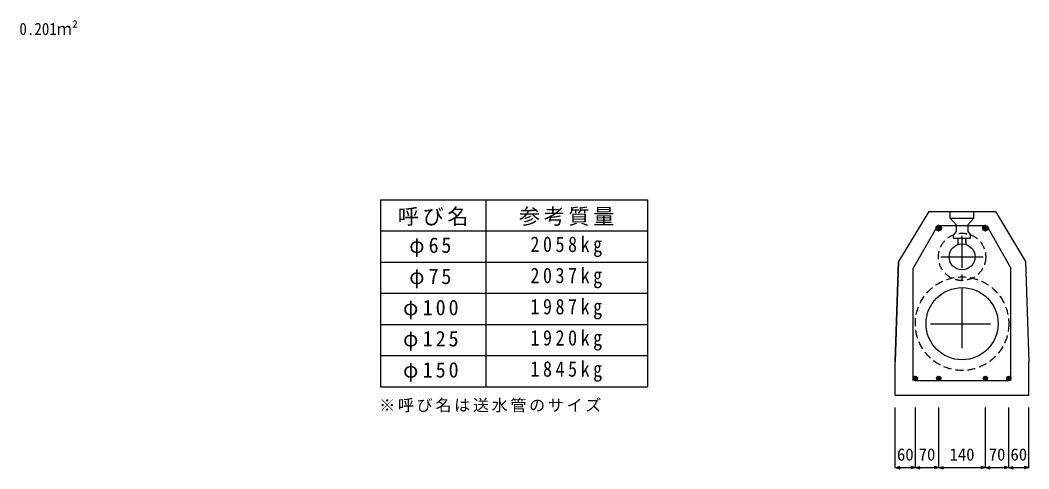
# Model space of a CAD drawing. Units: millimetres, scale not verified, with parts at other scales. Extents: x -2095 to 4782, y -3105 to 1486.
# Drawn here: x 2515 to 4782, y 262 to 1270 of the extents above; entities that cross this region are included whole.
import ezdxf
from ezdxf.enums import TextEntityAlignment as Align

# ---------------------------------------------------------------- set-up
doc = ezdxf.new("R2010")
doc.units = ezdxf.units.MM
doc.header["$LTSCALE"] = 15
for name, pattern in [('CHAIN1', [8, 5, -1, 1, -1]), ('CHAIN2', [12, 9, -1, 1, -1]), ('DASHED1', [1.8, 1.2, -0.6])]:
    doc.linetypes.add(name, pattern=pattern)
for name, color, linetype in [('0-1', 3, 'Continuous'), ('0-2_パイプ', 7, 'Continuous'), ('0-3', 2, 'Continuous'), ('0-4_ノズル', 7, 'Continuous'), ('0-F', 7, 'Continuous'), ('2-0_外寸', 7, 'Continuous')]:
    doc.layers.add(name, color=color, linetype=linetype)
doc.styles.add('ＭＳ ゴシック', font='')
doc.styles.get('ＭＳ ゴシック').set_extended_font_data('MS Gothic')

msp = doc.modelspace()

# ---------------------------------------------------------------- linework, layer by layer
at = {"layer": '0-1'}
for p, q in [((4556.98, 840.03), (4489.48, 727.53)), ((4556.98, 840.03), (4489.48, 727.53)), ((4556.98, 840.03), (4706.98, 840.03)), ((4556.98, 840.03), (4706.98, 840.03)), ((4706.98, 840.03), (4774.48, 727.53)), ((4481.98, 502.53), (4489.48, 727.53)), ((4489.48, 727.53), (4481.98, 502.53)), ((4774.48, 727.53), (4781.98, 502.53)), ((4481.98, 427.53), (4781.98, 427.53))]:
    msp.add_line(p, q, dxfattribs=at)
at = {"layer": '0-1', "color": 7, "linetype": 'CHAIN2'}
for p, q in [((4631.98, 533.35), (4631.98, 785.39)), ((4584.61, 738.03), (4679.34, 738.03)), ((4560.8, 588.03), (4703.15, 588.03))]:
    msp.add_line(p, q, dxfattribs=at)
at = {"layer": '0-2_パイプ'}
msp.add_circle((4631.98, 738.03), 29.12, dxfattribs=at)
at = {"layer": '0-3'}
for p, q in [((4573.48, 802.53), (4522.1, 712.53)), ((4573.5, 803.05), (4578.95, 808.5)), ((4573.56, 801.52), (4580.48, 808.44)), ((4573.91, 800.28), (4581.72, 808.09)), ((4574.15, 805.3), (4576.71, 807.85)), ((4574.46, 799.24), (4582.77, 807.55)), ((4575.17, 798.35), (4583.65, 806.84)), ((4576.02, 797.62), (4584.38, 805.98)), ((4577.04, 797.05), (4584.96, 804.97)), ((4578.24, 796.66), (4585.35, 803.76)), ((4579.48, 808.53), (4684.48, 808.53)), ((4579.71, 796.53), (4585.47, 802.3)), ((4581.74, 796.97), (4585.04, 800.27)), ((4684.25, 796.53), (4678.48, 802.3)), ((4685.71, 796.66), (4678.61, 803.76)), ((4682.22, 796.97), (4678.92, 800.27)), ((4686.91, 797.05), (4678.99, 804.97)), ((4687.93, 797.62), (4679.57, 805.98)), ((4688.79, 798.35), (4680.3, 806.84)), ((4689.5, 799.24), (4681.19, 807.55)), ((4690.04, 800.28), (4682.23, 808.09)), ((4690.39, 801.52), (4683.47, 808.44)), ((4690.45, 803.05), (4685, 808.5)), ((4689.8, 805.3), (4687.25, 807.85)), ((4690.48, 802.53), (4741.85, 712.53)), ((4522.1, 460.15), (4522.1, 712.53)), ((4741.85, 460.15), (4741.85, 712.53)), ((4522.11, 464.84), (4527.17, 469.9)), ((4522.2, 465.99), (4526.01, 469.81)), ((4522.23, 463.91), (4528.1, 469.77)), ((4522.5, 463.11), (4528.9, 469.51)), ((4522.86, 462.41), (4529.59, 469.14)), ((4523.02, 467.87), (4524.13, 468.99)), ((4523.32, 461.81), (4530.2, 468.69)), ((4523.85, 461.28), (4530.72, 468.15)), ((4524.48, 460.84), (4531.16, 467.53)), ((4525.19, 460.49), (4531.51, 466.82)), ((4526, 460.25), (4531.75, 466)), ((4526.97, 460.15), (4531.85, 465.04)), ((4526.98, 460.15), (4736.98, 460.15)), ((4528.18, 460.3), (4531.7, 463.83)), ((4574.61, 464.84), (4579.67, 469.9)), ((4574.7, 465.99), (4578.51, 469.81)), ((4574.73, 463.91), (4580.6, 469.77)), ((4575, 463.11), (4581.4, 469.51)), ((4575.36, 462.41), (4582.09, 469.14)), ((4575.52, 467.87), (4576.63, 468.99)), ((4575.82, 461.81), (4582.7, 468.69)), ((4576.35, 461.28), (4583.22, 468.15)), ((4576.98, 460.84), (4583.66, 467.53)), ((4577.69, 460.49), (4584.01, 466.82)), ((4578.5, 460.25), (4584.25, 466)), ((4579.47, 460.15), (4584.35, 465.04)), ((4580.68, 460.3), (4584.2, 463.83)), ((4684.49, 460.15), (4679.6, 465.04)), ((4685.45, 460.25), (4679.7, 466)), ((4683.28, 460.3), (4679.75, 463.83)), ((4686.27, 460.49), (4679.94, 466.82)), ((4686.98, 460.84), (4680.29, 467.53)), ((4687.6, 461.28), (4680.73, 468.15)), ((4688.14, 461.81), (4681.26, 468.69)), ((4688.59, 462.41), (4681.86, 469.14)), ((4688.96, 463.11), (4682.56, 469.51)), ((4689.22, 463.91), (4683.36, 469.77)), ((4689.35, 464.84), (4684.29, 469.9)), ((4689.26, 465.99), (4685.44, 469.81)), ((4688.44, 467.87), (4687.32, 468.99)), ((4736.99, 460.15), (4732.1, 465.04)), ((4737.95, 460.25), (4732.2, 466)), ((4735.78, 460.3), (4732.25, 463.83)), ((4738.77, 460.49), (4732.44, 466.82)), ((4739.48, 460.84), (4732.79, 467.53)), ((4740.1, 461.28), (4733.23, 468.15)), ((4740.64, 461.81), (4733.76, 468.69)), ((4741.09, 462.41), (4734.36, 469.14)), ((4741.46, 463.11), (4735.06, 469.51)), ((4741.72, 463.91), (4735.86, 469.77)), ((4741.85, 464.84), (4736.79, 469.9)), ((4741.76, 465.99), (4737.94, 469.81)), ((4740.94, 467.87), (4739.82, 468.99))]:
    msp.add_line(p, q, dxfattribs=at)
at = {"layer": '0-3', "color": 4, "linetype": 'CHAIN1'}
for p, q in [((4586.98, 802.53), (4571.98, 802.53)), ((4579.48, 795.03), (4579.48, 810.03)), ((4676.98, 802.53), (4691.98, 802.53)), ((4684.48, 795.03), (4684.48, 810.03))]:
    msp.add_line(p, q, dxfattribs=at)
at = {"layer": '0-3'}
for centre, radius in [((4579.48, 802.53), 6), ((4684.48, 802.53), 6), ((4526.98, 465.03), 4.88), ((4579.48, 465.03), 4.88), ((4684.48, 465.03), 4.88), ((4736.98, 465.03), 4.88)]:
    msp.add_circle(centre, radius, dxfattribs=at)
at = {"layer": '0-4_ノズル'}
for p, q in [((4605.56, 824.81), (4605.56, 839.81)), ((4605.56, 824.81), (4605.56, 839.81)), ((4658.06, 824.81), (4658.06, 839.81)), ((4658.06, 824.81), (4658.06, 839.81)), ((4605.56, 824.81), (4658.06, 824.81)), ((4605.56, 824.81), (4619.06, 809.81)), ((4605.56, 824.81), (4658.06, 824.81)), ((4605.56, 824.81), (4619.06, 809.81)), ((4658.06, 824.81), (4644.56, 809.81)), ((4658.06, 824.81), (4644.56, 809.81)), ((4619.06, 794.81), (4613.06, 787.31)), ((4619.06, 794.81), (4613.06, 787.31)), ((4619.06, 809.81), (4619.06, 794.81)), ((4619.06, 809.81), (4619.06, 794.81)), ((4644.56, 809.81), (4644.56, 794.81)), ((4644.56, 809.81), (4644.56, 794.81)), ((4644.56, 794.81), (4650.56, 787.31)), ((4644.56, 794.81), (4650.56, 787.31)), ((4613.06, 779.81), (4613.06, 787.31)), ((4613.06, 779.81), (4613.06, 787.31)), ((4623.56, 770.99), (4623.56, 779.81)), ((4623.56, 765.76), (4623.56, 779.81)), ((4640.06, 770.99), (4640.06, 779.81)), ((4640.06, 777.61), (4640.06, 765.28))]:
    msp.add_line(p, q, dxfattribs=at)
msp.add_lwpolyline([(4613.06, 779.81), (4650.56, 779.81), (4650.56, 787.31)], dxfattribs=at)
msp.add_lwpolyline([(4613.06, 779.81), (4650.56, 779.81), (4650.56, 787.31)], dxfattribs=at)
at = {"layer": '0-F', "color": 3}
for p, q in [((4481.98, 427.53), (4481.98, 502.53)), ((4781.98, 427.53), (4781.98, 502.53))]:
    msp.add_line(p, q, dxfattribs=at)
at = {"layer": '0-F', "color": 4}
for p, q in [((4481.98, 264.86), (4481.98, 399.86)), ((4526.98, 264.86), (4526.98, 399.86)), ((4579.48, 264.86), (4579.48, 399.86)), ((4684.48, 264.86), (4684.48, 399.86)), ((4736.98, 264.86), (4736.98, 399.86)), ((4781.98, 264.86), (4781.98, 399.86)), ((4481.98, 264.86), (4492.12, 267.58)), ((4481.98, 264.86), (4526.98, 264.86)), ((4481.98, 264.86), (4492.12, 262.14)), ((4526.98, 264.86), (4516.84, 267.58)), ((4526.98, 264.86), (4516.84, 262.14)), ((4526.98, 264.86), (4537.12, 267.58)), ((4526.98, 264.86), (4579.48, 264.86)), ((4526.98, 264.86), (4537.12, 262.14)), ((4579.48, 264.86), (4569.34, 267.58)), ((4579.48, 264.86), (4569.34, 262.14)), ((4579.48, 264.86), (4589.62, 267.58)), ((4579.48, 264.86), (4684.48, 264.86)), ((4579.48, 264.86), (4589.62, 262.14)), ((4684.48, 264.86), (4674.34, 267.58)), ((4684.48, 264.86), (4674.34, 262.14)), ((4684.48, 264.86), (4694.62, 267.58)), ((4684.48, 264.86), (4736.98, 264.86)), ((4684.48, 264.86), (4694.62, 262.14)), ((4736.98, 264.86), (4726.84, 267.58)), ((4736.98, 264.86), (4726.84, 262.14)), ((4736.98, 264.86), (4747.12, 267.58)), ((4736.98, 264.86), (4781.98, 264.86)), ((4736.98, 264.86), (4747.12, 262.14)), ((4781.98, 264.86), (4771.84, 267.58)), ((4781.98, 264.86), (4771.84, 262.14))]:
    msp.add_line(p, q, dxfattribs=at)
at = {"layer": '0-F', "color": 4, "linetype": 'DASHED1'}
for centre, radius in [((4631.98, 738.03), 53.12), ((4631.98, 588.03), 105)]:
    msp.add_circle(centre, radius, dxfattribs=at)
at = {"layer": '0-F'}
msp.add_circle((4631.98, 588.03), 81, dxfattribs=at)
at = {"layer": '2-0_外寸', "color": 5}
for p, q in [((3324.82, 866.25), (3324.82, 446.25)), ((3324.82, 866.25), (3924.97, 866.25)), ((3561.76, 866.25), (3561.76, 446.25)), ((3924.97, 866.25), (3924.97, 446.25)), ((3324.82, 796.25), (3924.97, 796.25)), ((3324.82, 726.25), (3924.97, 726.25)), ((3324.82, 656.25), (3924.97, 656.25)), ((3324.82, 586.25), (3924.97, 586.25)), ((3324.82, 516.25), (3924.97, 516.25)), ((3324.82, 446.25), (3924.97, 446.25))]:
    msp.add_line(p, q, dxfattribs=at)

# ---------------------------------------------------------------- texts
at = {"layer": '0-1', "color": 4, "style": 'ＭＳ ゴシック', "width": 0.9}
msp.add_text('0.201ｍ²', height=27.49, dxfattribs=at).set_placement((2513.52, 1227.95), align=Align.BOTTOM_LEFT)
at = {"layer": '0-F', "color": 4, "style": 'ＭＳ ゴシック'}
for s, p in [('60', (4485.73, 272.36)), ('70', (4534.48, 272.36)), ('140', (4603.85, 272.36)), ('70', (4691.98, 272.36)), ('60', (4740.73, 272.36))]:
    msp.add_text(s, height=27.49, dxfattribs=at).set_placement(p, align=Align.BOTTOM_LEFT)
at = {"layer": '2-0_外寸', "attachment_point": 7, "style": 'ＭＳ ゴシック'}
for s, insert, char_height in [('\\T1.17;呼び名', (3363.93, 807.49), 34.84), ('\\T1.17;参考質量', (3636.2, 807.49), 34.84), ('\\T1.27;\\W0.95;φ65', (3389.71, 737.49), 34.84), ('\\T1.4;\\W0.85;2058kg', (3661.98, 737.49), 34.84), ('\\T1.27;\\W0.95;φ75', (3389.71, 667.49), 34.84), ('\\T1.4;\\W0.85;2037kg', (3661.98, 667.49), 34.84), ('\\T1.29;\\W0.95;φ100', (3375.81, 597.49), 34.84), ('\\T1.4;\\W0.85;1987kg', (3661.98, 597.49), 34.84), ('\\T1.29;\\W0.95;φ125', (3375.81, 527.49), 34.84), ('\\T1.4;\\W0.85;1920kg', (3661.98, 527.49), 34.84), ('\\T1.29;\\W0.95;φ150', (3375.81, 457.49), 34.84), ('\\T1.4;\\W0.85;1845kg', (3661.98, 457.49), 34.84), ('\\T1.17;※呼び名は送水管のサイズ', (3322.13, 388.83), 26.39)]:
    msp.add_mtext(s, dxfattribs=dict(at, insert=insert, char_height=char_height))

doc.saveas('drawing.dxf')
